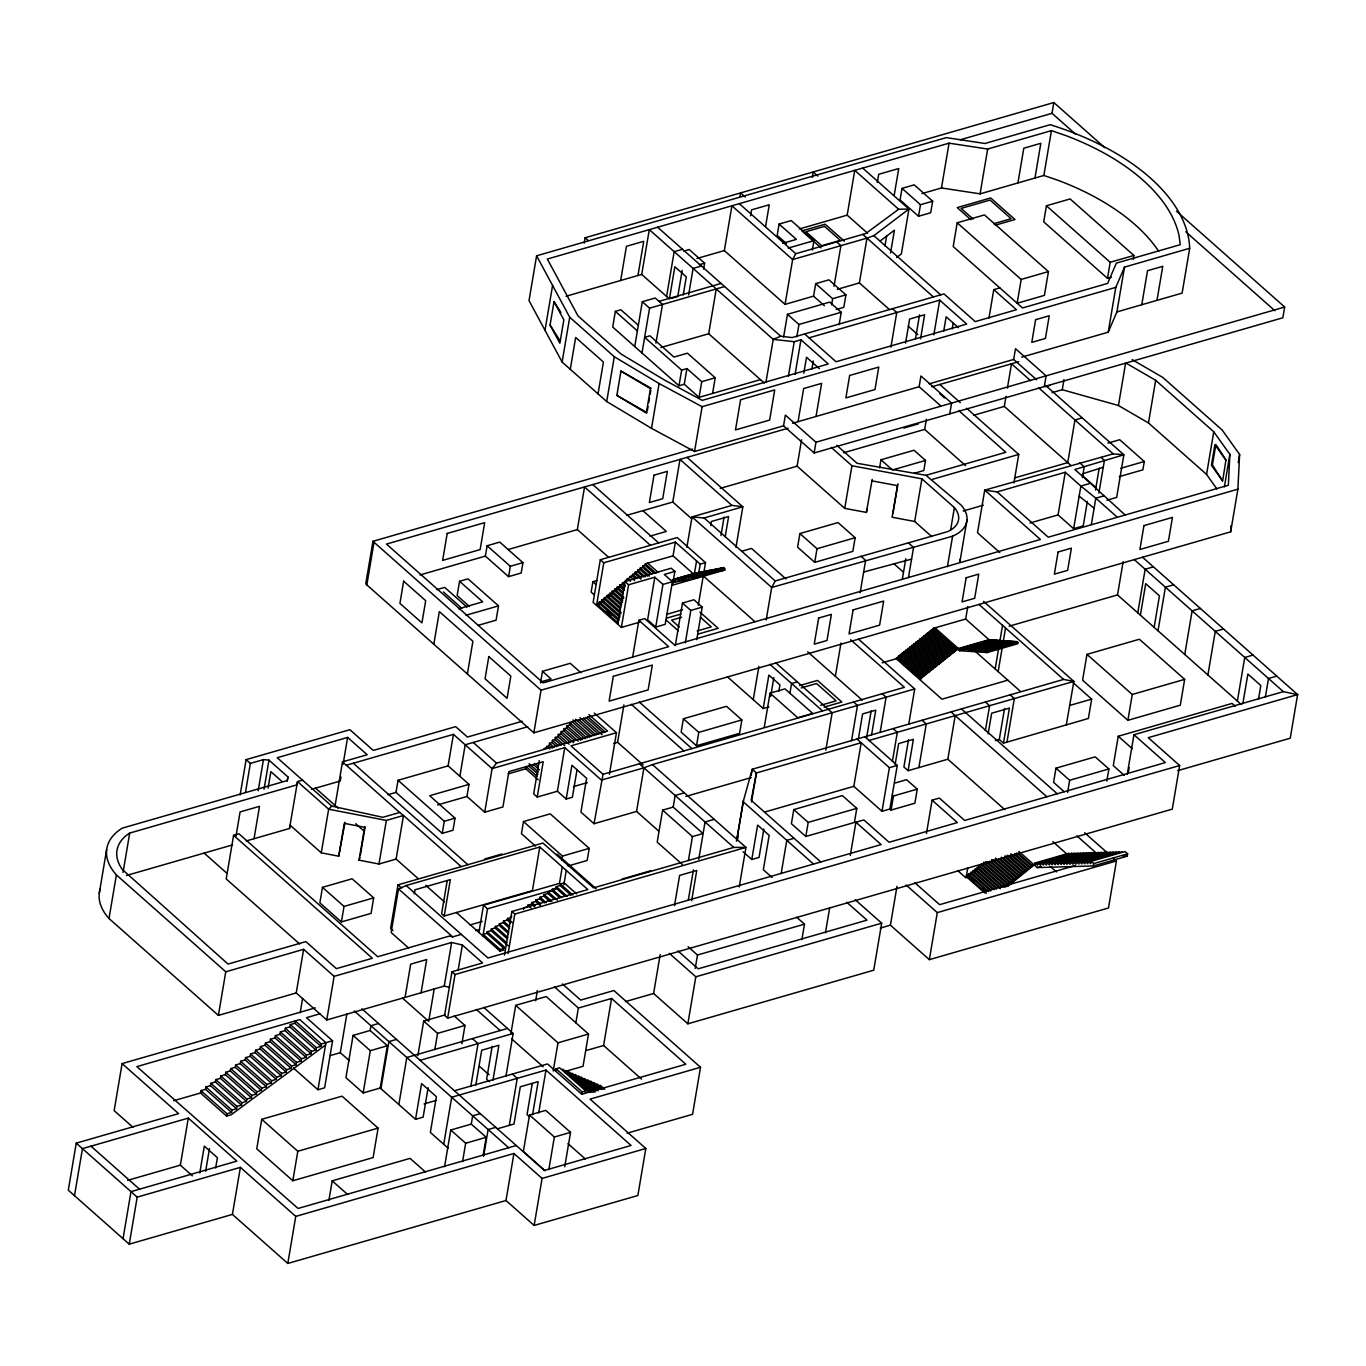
<?xml version="1.0" encoding="UTF-8"?>
<svg xmlns="http://www.w3.org/2000/svg" width="1366" height="1366" viewBox="0 0 1366 1366"><rect width="100%" height="100%" fill="white"/><g stroke="black" fill="none" stroke-linecap="round" stroke-linejoin="round"><path stroke-width="1.5" d="M1216.901 488.926L1206.554 474.412L1148.465 422.948L1118.447 405.514L1125.652 362.878L1155.67 380.311L1213.759 431.776L1229.878 454.366L1228.341 485.254L1048.251 537.197L997.129 491.914L984.715 490.138L977.51 532.774L999.775 552.513M692.63 449.09L372.952 541.295L365.746 583.931L533.833 732.825L1230.681 531.818L1230.988 525.688M1230.681 531.818L1237.886 489.182L1239.611 454.451L1222.211 430.068L1162.79 377.426L1132.107 359.599M99.274 893.176L106.65 849.567M449.619 987.362L444.257 986.081L326.747 1019.975L296.234 992.945L218.389 1015.399L109.007 918.515L116.383 874.906A78.477 42.978 9.6 0 1 122.257 828.155L287.202 780.584L287.936 776.947L268.965 760.128L263.45 759.633L250.371 763.406L246.119 759.633L240.143 794.944M132.98 1127.309L114.146 1110.626L122.103 1063.602L178.605 1113.632L76.257 1143.154L68.3 1190.196L129.241 1244.17L232.425 1214.408L287.799 1263.448L505.983 1200.509L534.14 1225.439L637.854 1195.523L645.811 1148.482L590.078 1099.118L700.519 1067.273L692.579 1114.314L627.131 1133.182M123.025 872.533L129.702 833.072L296.866 784.869L297.515 781.625L302.552 780.174M74.498 1195.677L82.455 1148.635L188.303 1118.105L236.847 1161.117L130.999 1191.647L123.042 1238.689M129.241 1244.17L137.198 1197.128L76.257 1143.154M461.298 934.378L452.658 936.871L449.329 936.086L377.733 956.729L238.948 833.789L233.586 835.326L226.21 878.936L299.598 943.94M192.384 1175.819L180.346 1165.147L188.303 1118.105M235.994 836.214L240.092 811.933L259.506 806.333L254.042 838.69M245.453 792.485L250.371 763.406M205.481 1089.317L205.89 1086.977L231.964 1110.08L231.571 1112.419L205.481 1089.317L200.922 1090.649L200.529 1092.988L226.602 1116.09L231.161 1114.776L325.518 1045.058M218.389 1015.399L225.766 971.789L116.383 874.906M258.174 790.794L263.45 759.633M210.842 1083.306L236.933 1106.409L236.54 1108.748L210.449 1085.646L210.842 1083.306L215.418 1081.992L241.492 1105.077L241.902 1102.738L215.811 1079.635L215.418 1081.992M264.048 789.207L268.965 760.128M199.795 1172.899L204.319 1146.108L217.399 1157.702L215.657 1168.015M268.077 788.062L270.861 771.636L281.601 781.164M220.78 1075.964L246.853 1099.067L246.461 1101.423L220.387 1078.32L220.78 1075.964L225.356 1074.649L251.429 1097.752L251.822 1095.395L225.749 1072.293L225.356 1074.649M205.651 1171.208L209.493 1148.55M230.717 1068.622L256.791 1091.724L256.398 1094.081L230.308 1070.978L230.717 1068.622L235.276 1067.307L261.367 1090.409L261.76 1088.053L235.669 1064.951L235.276 1067.307M226.602 1116.09L226.995 1113.734L200.922 1090.649M287.236 781.096L287.936 776.947M240.638 1061.28L266.729 1084.382L266.319 1086.738L240.245 1063.636L240.638 1061.28L245.214 1059.965L271.288 1083.067L271.68 1080.711L245.607 1057.608L245.214 1059.965M250.576 1053.954L276.649 1077.04L276.256 1079.396L250.183 1056.294L250.576 1053.954L255.135 1052.623L281.225 1075.725L281.618 1073.386L255.544 1050.283L255.135 1052.623M246.273 840.944L289.49 828.479L297.515 781.625L328.66 809.201L386.356 820.42L403.482 815.468L461.23 866.625M260.496 1046.612L286.587 1069.715L286.194 1072.054L260.103 1048.951L260.496 1046.612L265.072 1045.297L291.146 1068.4L291.556 1066.043L265.465 1042.941L265.072 1045.297M232.425 1214.408L240.382 1167.367L137.198 1197.128M270.434 1039.27L296.507 1062.372L296.115 1064.729L270.041 1041.626L270.434 1039.27L275.01 1037.955L301.083 1061.058L301.476 1058.701L275.403 1035.599L275.01 1037.955M261.743 1119.317L256.757 1148.806L292.819 1180.753L373.106 1157.6L378.092 1128.111L342.029 1096.164L261.743 1119.317L297.805 1151.265L378.092 1128.111M280.371 1031.928L306.445 1055.03L306.052 1057.386L279.962 1034.284L280.371 1031.928L284.931 1030.613L311.021 1053.715L311.414 1051.359L285.323 1028.257L284.931 1030.613M290.292 1024.585L316.383 1047.688L315.973 1050.044L289.899 1026.942L290.292 1024.585L294.868 1023.271L320.942 1046.373L321.334 1044.017L295.261 1020.914L294.868 1023.271M296.234 992.945L303.611 949.336L225.766 971.789M345.017 822.298L338.734 856.209L321.283 852.811L328.66 809.201L331.836 806.111L382.856 817.312L399.623 812.48L403.482 815.468L396.106 859.077L417.962 878.44M366.822 584.887L374.028 542.251M300.179 1012.838L302.586 998.529M335.114 805.479L342.49 761.869L367.198 754.749L347.63 737.418L277.213 757.72L331.836 806.111M340.954 776.878L340.254 781.028L311.585 789.292M343.054 764.414L347.63 737.418M322.478 887.337L319.849 902.841L341.398 921.93L371.057 913.376L373.686 897.872L352.138 878.782L322.478 887.337L344.027 906.426L373.686 897.872M338.734 856.209L344.3 823.356L364.602 827.301L359.053 860.153L378.98 864.029L396.106 859.077M292.819 1180.753L297.805 1151.265M341.398 921.93L344.027 906.426M326.747 1019.975L334.124 976.366L303.611 949.336M287.799 1263.448L295.756 1216.406L240.382 1167.367M320.412 1013.674L306.496 1017.687L332.57 1040.79L324.613 1087.814L317.954 1089.744L325.911 1042.702L299.837 1019.599L136.822 1066.624L298.078 1208.466L516.263 1145.528M360.3 855.457L365.166 826.72M349.372 1060.699L340.305 1052.674L346.879 1013.811M378.98 864.029L386.356 820.42M380.209 1088.019L387.363 1045.758L370.135 1030.493L353.077 1035.411L345.94 1077.672L363.168 1092.937L380.209 1088.019L415.537 1119.317L423.136 1117.132L428.121 1087.695M468.999 784.374L429.692 795.712L455.032 818.166L452.983 830.272L442.243 833.362L396.003 792.4L398.052 780.293L448.099 765.865L468.999 784.374L466.95 796.48L484.708 812.207L502.927 806.965L508.903 771.619L543.207 761.716L537.231 797.061L557.396 791.238L566.19 799.042L572.388 797.249L577.084 769.451M328.882 1200.492L332.194 1180.839L410.073 1158.368L425.526 1172.062M433.825 644.223L439.34 611.592L472.892 641.32L467.377 673.967M370.135 1030.493L370.937 1025.712L378.536 1023.527M739.262 886.858L745.938 847.398L733.764 847.415L593.527 887.866L542.934 843.044L397.984 884.861L390.608 928.47L392.998 930.587M363.168 1092.937L370.306 1050.676L353.077 1035.411M504.498 955.09L511.874 911.481L587.858 889.573L539.792 846.988L406.163 885.527L398.513 888.907L391.137 932.517L408.656 948.038M477.844 625.44L496.08 620.181L498.505 605.872L468.009 578.86L459.557 581.301L457.132 595.593L469.494 606.555M380.926 1088.651L388.883 1041.609L396.464 1039.424M414.291 893.859L414.974 889.795L450.353 879.602L444.189 916.04L532.416 890.598L539.792 846.988M405.07 997.385L410.688 964.157L426.687 959.547L421.07 992.775M448.099 765.865L453.427 734.362L346.315 765.25M485.374 556.099L487.116 545.751L499.751 542.114L522.939 562.655L521.197 573.003L508.562 576.657L485.374 556.099L420.079 574.932M1021.717 357.141L1108.219 332.194L1116.91 311.909L1182.119 293.109L1189.684 248.288A209.357 114.624 9.6 0 0 1050.164 124.699L984.954 143.498L946.331 137.624L536.599 255.801L529.018 300.622L562.126 362.058L606.709 401.553L651.514 428.343L694.543 451.514L783.538 425.851L814.153 452.966L1282.845 317.783L1284.672 307.026L1176.416 211.132M442.243 833.362L444.291 821.256L398.052 780.293M398.855 1104.531L406.812 1057.489L507.486 1028.461M459.864 776.281L465.191 744.777L527.72 726.746M447.092 881.36L441.611 913.752L444.189 916.04M417.859 1055.628L423.699 1021.085L445.231 1014.87M545 330.282L552.581 285.477M434.251 988.625L428.719 1021.341L402.611 998.205M415.537 1119.317L421.582 1083.58L436.403 1096.71L430.358 1132.431L448.219 1148.26M554.033 301.647L563.834 319.815L559.872 343.225L550.071 325.057L554.033 301.647L560.914 312.455M508.562 576.657L510.321 566.292L487.116 545.751M444.257 986.081L451.634 942.472L462.374 945.033L482.591 962.945L451.941 971.789L444.565 1015.399L447.655 1018.148L1172.284 809.133L1179.661 765.523L1148.243 737.674L1297.615 694.594L1290.238 738.203L1177.697 770.663M434.815 1049.617L437.564 1033.362L423.699 1021.085M447.655 1018.148L455.032 974.521L451.941 971.789M458.156 969.962L462.374 945.033M484.708 812.207L492.084 768.597L496.541 763.133L607.563 731.1L588.9 714.572M562.126 362.058L569.707 317.236L536.599 255.801M584.221 243.114L585.143 237.752L1053.835 102.552L1104.77 147.682M570.288 369.281L575.667 337.47L603.43 362.041L598.035 393.869M478.903 932.432L483.496 905.265L559.479 883.358L562.263 866.898M443.728 1144.281L451.685 1097.24L545.973 1070.056L631.092 1145.459L544.419 1170.457L361.905 1008.791M461.879 1043.744L464.969 1025.456L454.195 1015.911M482.915 935.983L487.508 908.817L483.496 905.265M444.548 1166.752L450.763 1130.024L471.27 1124.116L486.194 1137.315L483.086 1155.687M487.235 931.766L504.31 946.877L504.037 948.431L486.979 933.32L487.235 931.766L491.043 930.673L508.101 945.784M491.043 930.673L491.299 929.102L495.107 928.009L507.52 939.005M495.107 928.009L495.363 926.455L499.171 925.363L508.476 933.61M470.775 1086.551L478.032 1043.607L472.363 1038.587M499.171 925.363L499.427 923.792L503.234 922.699L509.433 928.197M540.509 682.949L542.473 671.321L570.254 663.313L580.857 672.704M533.833 732.825L541.038 690.189L372.952 541.295M462.562 1161.595L465.669 1143.24L450.763 1130.024M475.812 1085.099L481.703 1050.232L498.88 1045.28L492.989 1080.13M503.234 922.699L503.491 921.145L507.298 920.052L510.389 922.801M503.781 950.002L499.973 951.095L500.246 949.541L483.171 934.412L486.979 933.32M471.27 1124.116L472.67 1115.834L480.269 1113.649M568.051 865.993L587.158 860.495L589.207 848.371L550.225 813.846L523.485 821.564L521.436 833.67L535.472 846.1M507.298 920.052L507.554 918.481L511.345 917.389L511.618 915.835M608.69 557.362L577.34 529.581L584.546 486.945L650.404 545.29L677.229 537.555L705.505 562.604L704.139 570.715M539.297 760.64L533.679 793.902L537.231 797.061M638.178 325.108L620.864 309.775L615.349 311.38L612.702 327.037L678.987 385.758L684.281 384.239L699.068 397.352L760.469 379.628M620.659 280.508L626.448 246.307L643.745 241.304L637.956 275.505M492.17 1046.407L486.62 1079.225L489.455 1081.735M508.118 953.536L514.794 914.076L511.874 911.481M552.274 748.209L549.149 745.443L543.685 749.097M606.709 401.553L614.29 356.731L569.707 317.236M549.149 745.443L549.525 743.275L552.086 742.541L556.747 746.673M523.537 909.432L523.81 907.861L527.6 906.768L527.874 905.214L531.664 904.121L534.772 906.87M552.086 742.541L552.445 740.355L555.006 739.621L561.221 745.119M483.632 1156.114L488.123 1129.528L495.721 1127.343M555.006 739.621L555.364 737.435L557.926 736.701L565.695 743.582M557.926 736.701L558.284 734.515L560.845 733.781L570.185 742.045M620.967 371.074L650.438 388.695L646.306 413.027L616.851 395.406L620.967 371.074L651.172 388.268M531.664 904.121L531.937 902.55L535.728 901.458L540.39 905.59M560.845 733.781L561.221 731.595L563.765 730.861L574.659 740.509M510.918 1033.584L515.699 1005.359L546.212 996.565L588.507 1034.028L583.043 1066.283L564.739 1071.559M563.765 730.861L564.141 728.676L566.685 727.941L580.687 740.338M505.898 1076.425L513.155 1033.481L483.684 1007.357M535.728 901.458L535.984 899.904L539.792 898.811L544.453 902.926M683.222 295.005L686.295 276.888L674.855 266.746L669.408 298.966L641.713 274.429L649.294 229.625L773.207 339.383L794.244 341.705L800.954 339.758L828.291 363.988L702.226 400.358L664.832 380.226L621.069 354.05L577.972 315.87L547.339 259.028L949.063 143.157L987.669 149.031L1051.427 130.641L1065.822 135.576A200.102 109.57 9.6 0 1 1179.131 235.942L1180.207 244.702L1116.329 263.126L1107.638 283.411L1022.485 307.965L953.195 246.58L957.207 222.795L984.476 214.923L1048.439 271.578L1044.409 295.38L1017.158 303.235L1021.17 279.449L957.207 222.795M566.685 727.941L567.061 725.773L569.622 725.022L585.16 738.801M557.396 791.238L564.773 747.629L492.084 768.597L453.427 734.362M596.857 580.601L592.895 581.745L591.136 592.093L594.21 594.825M539.792 898.811L540.048 897.24L543.856 896.147L550.054 901.645M569.622 725.022L569.981 722.853L572.542 722.119L589.651 737.264M634.729 346.554L642.31 301.732L655.236 298.01L662.493 304.447L655.953 343.139M650.404 545.29L600.323 559.736L593.117 602.372L621.393 627.421L639.544 622.179M543.856 896.147L544.112 894.593L547.92 893.501L554.118 898.999M547.92 893.501L548.176 891.93L551.984 890.837L559.736 897.718M596.549 605.411L603.772 562.775L600.323 559.736M509.279 1125.379L517.236 1078.337L512.404 1074.052M566.19 799.042L571.91 765.267L586.629 778.313L580.926 812.087L594.039 823.715L636.556 811.438L658.412 830.801M618.798 620.745L599.111 603.294L599.35 601.86L601.672 601.194L619.84 617.295M641.986 352.991L649.567 308.17L642.31 301.732M551.984 890.837L552.24 889.283L556.047 888.19L565.353 896.438M601.672 601.194L601.911 599.742L604.233 599.076L620.881 613.829M535.66 1000.783L537.384 990.555M604.233 599.076L604.472 597.625L606.777 596.959L620.42 609.031M556.047 888.19L556.303 886.619L560.111 885.527L570.971 895.157M561.785 860.119L562.468 856.089L523.485 821.564M606.777 596.959L607.033 595.508L609.338 594.842L621.462 605.582M505.983 1200.509L513.94 1153.467L295.756 1216.406M560.111 885.527L560.367 883.973L564.175 882.88L576.572 893.876M609.338 594.842L609.577 593.407L611.9 592.742L622.503 602.133M611.9 592.742L612.139 591.29L614.461 590.624L623.545 598.667M563.834 884.844L566.275 870.449M614.461 590.624L614.7 589.173L617.022 588.507L623.067 593.886M532.279 1083.562L527.037 1114.571L529.445 1116.722M617.022 588.507L617.261 587.073L619.566 586.39L624.125 590.419M647.399 410.585L648.082 406.522M648.765 402.475L649.448 398.411M650.148 394.364L650.831 390.3M666.591 296.473L674.172 251.668L682.522 249.261M564.721 1166.803L570.544 1132.363L545.7 1110.353L529.53 1115.032L523.349 1151.504L545.085 1170.747M619.566 586.39L619.822 584.955L622.128 584.289L625.167 586.97M622.128 584.289L627.489 578.621L629.811 577.955L630.05 576.503L632.356 575.837L635.395 578.518M532.569 1114.724L538.17 1081.633L520.309 1086.79L514.009 1124.013L497.292 1128.828M617.756 624.194L624.979 581.557L671.235 568.222L674.872 571.432L672.55 585.16L697.889 577.852M651.514 428.343L659.095 383.539L614.29 356.731M538.699 1113L545.973 1070.056M621.393 627.421L628.599 584.785L624.979 581.557M682.18 270.383L677.758 296.559L671.082 298.488M632.356 575.837L632.612 574.386L634.917 573.72L640.978 579.082M634.917 573.72L635.173 572.269L637.478 571.603L643.54 576.981M594.039 823.715L603.038 774.266L904.394 687.337L850.625 639.715M637.478 571.603L637.717 570.168L640.039 569.502L647.604 576.196M553.213 1071.046L557.977 1042.821L515.699 1005.359M640.039 569.502L640.278 568.051L642.601 567.385L650.165 574.096M555.689 1071.149L556.082 1068.793L559.599 1067.785L585.69 1090.888L585.28 1093.244M642.601 567.385L642.84 565.934L645.145 565.268L654.246 573.327M688.618 294.902L693.091 268.419L701.441 266.011M609.424 774.266L616.459 732.722L594.312 713.103M645.145 565.268L645.401 563.817L673.045 555.842L694.252 574.642L696.575 560.914M534.14 1225.439L542.08 1178.414L513.94 1153.467M643.079 764.892L617.586 742.301L623.903 704.924M632.697 656.824L638.878 620.284L644.752 618.593L674.548 644.991L1040.397 539.468L984.715 490.138L1113.205 453.871L1123.877 454.776L1116.654 497.412L1106.921 500.229M678.987 385.758L681.651 370.101L644.65 337.317L649.926 335.797L673.95 357.072L687.44 353.179L715.221 377.784L712.574 393.459M548.876 1169.45L554.357 1137.024L529.53 1115.032M575.854 1022.81L578.364 1008.04L554.476 986.884M684.281 384.239L686.927 368.581L681.651 370.101M703.627 269.085L704.617 263.177L689.198 249.517L683.871 251.054M628.599 584.785L654.826 577.22L647.604 619.857L655.731 627.062L665.208 624.33L672.413 581.694L664.286 574.488L674.872 571.432M691.674 518.773L672.789 502.039L679.995 459.403L731.937 505.403L742.831 506.803L735.967 547.407M655.731 627.062L662.954 584.426L654.826 577.22M764.345 383.061L708.681 333.748L716.262 288.943M699.068 397.352L701.714 381.677L686.927 368.581M578.364 1008.04L611.558 998.461L685.817 1064.251L581.762 1094.251L582.172 1091.895L556.082 1068.793M824.364 305.711L813.573 296.149L785.057 304.379L724.339 250.593L731.92 205.788L792.639 259.574L866.983 238.128L873.847 235.652L908.953 209.049L862.68 168.069M673.045 555.842L675.367 542.131L603.772 562.775M694.543 451.514L702.124 406.692L1115.8 287.372L1124.491 267.104L1189.684 248.288M739.945 196.499L740.56 192.913L745.221 197.046M675.316 579.304L675.077 580.755L672.243 579.901L699.102 572.286L701.936 573.139L702.192 571.688L675.316 579.304L678.151 580.157L678.39 578.706L705.266 571.09M636.556 811.438L643.932 767.829L652.436 764.584L914.708 688.942L908.749 724.236M685.544 578.16L679.687 579.85L679.927 578.399L681.224 579.56L681.48 578.108L709.876 570.203L711.174 571.347M686.876 547.373L692.033 516.911L731.937 505.403M641.525 1079.089L603.601 1045.502L611.558 998.461M686.091 577.203L688.925 578.057L689.164 576.606L716.04 569.007L715.801 570.459L712.967 569.605L686.091 577.203L685.852 578.655L684.554 577.511L684.315 578.962L683.017 577.801L682.761 579.252L681.48 578.108M675.282 645.691L682.488 603.055L693.928 599.759L702.244 607.119L696.745 639.612M750.583 215.794L751.573 209.852L769.263 204.763L765.575 226.517M719.114 568.41L692.255 576.008L691.999 577.459L689.164 576.606M699.392 575.479L693.535 577.169L693.791 575.718L695.089 576.862L695.328 575.41L722.187 567.812L723.485 568.956L723.741 567.522L698.402 574.813L698.163 576.264L695.328 575.41M672.653 579.628L696.028 572.883L695.789 574.335L694.491 573.191M685.305 642.908L690.803 610.431L682.488 603.055M698.538 573.942L700.212 564.124L675.367 542.131M698.863 573.737L699.102 572.286M672.294 582.684L699.46 577.408L698.402 574.813M662.612 810.14L692.46 836.59L703.029 833.533L673.182 807.101L662.612 810.14L657.2 842.139L682.334 864.405M710.73 525.551L711.413 521.471L728.624 516.519L725.175 536.923M698.299 605.24L703.439 574.779M706.563 572.252L706.803 570.8L709.637 571.654M683.41 718.755L681.139 732.142L696.506 745.751L739.604 733.32L741.875 719.916L726.507 706.324L683.41 718.755L698.777 732.364L741.875 719.916M673.182 807.101L675.145 795.49L684.332 792.843M720.958 535.54L724.065 517.168M717.577 568.717L717.338 570.151L716.04 569.007M720.411 569.554L720.65 568.119L721.948 569.263L722.187 567.812M812.326 250.08L813.931 240.672L791.221 220.558L779.098 224.058L777.186 235.362L786.611 243.711M699.46 577.408L724.783 570.1L723.741 567.522M855.218 899.733L881.685 923.177L873.728 970.202L687.849 1023.817L653.597 993.492L660.171 954.629M696.506 745.751L698.777 732.364M674.514 905.658L679.619 875.401L696.745 870.466L691.64 900.706M765.967 382.173L773.207 339.383L780.686 336.207L792.075 337.573L943.974 293.912L975.239 321.608L1016.441 309.723L993.765 289.643L988.95 318.158M688.396 860.58L692.46 836.59M785.057 304.379L792.639 259.574L795.78 253.7L865.788 233.518L898.657 209.254L908.953 209.049L901.372 253.871L896.659 257.44M688.31 900.092L693.433 869.835M783.623 337.026L787.465 314.317L829.76 302.108L841.234 312.268L839.134 324.664M812.275 177.341L813.18 171.962L817.841 176.094M698.743 859.368L705.061 821.99L714.247 819.344M788.387 376.333L794.244 341.705M796.839 336.856L798.939 324.476L787.465 314.317M783.538 425.851L785.348 415.093L815.963 442.225L1284.672 307.026M795.097 374.386L800.954 339.758M695.209 968.511L697.48 955.022L688.054 946.672M687.849 1023.817L695.806 976.792L669.34 953.348M813.573 296.149L815.69 283.667L828.957 279.842L845.913 294.851L843.795 307.333L836.214 309.536M803.823 373.208L806.521 357.277L819.361 368.649M798.051 421.65L803.652 388.542L821.632 383.368L816.031 416.476M766.189 619.959L771.688 587.465L775.222 580.96L947.475 531.681A38.419 21.036 9.6 0 0 954.407 507.623L921.896 478.834L851.94 465.738L831.313 447.45M753.247 699.699L758.881 666.471M811.916 368.991L813.248 361.017M867.188 508.937L866.385 512.421L844.734 508.374L797.112 466.182L801.569 439.784M736.496 841.183L743.172 801.722L752.222 769.246L1063.602 679.431L1073.864 681.395L1066.3 724.834M736.82 840.039L743.497 800.578M751.18 775.478L752.222 769.246L756.423 772.951L861.195 742.728L853.818 786.338L882.009 811.302L889.881 809.031L891.076 810.089L914.878 803.225L917.252 789.138L906.563 779.679L894.679 783.111M834.011 286.382L840.91 245.641L836.692 241.902M768.904 706.871L763.201 708.51L768.853 675.077L779.935 684.895L778.876 691.162M831.587 304.925L832.645 298.693L815.69 283.667M867.547 233.227L847.176 215.162L854.74 170.357L898.657 209.254M751.505 802.03L756.423 772.951L751.163 800.288L820.795 861.963M764.311 727.036L770.031 693.16L784.972 688.857L812.702 713.411L797.761 717.731L770.031 693.16M770.663 696.421L773.839 677.621M799.895 533.56L797.59 547.185L814.717 562.348L852.845 551.352L855.15 537.726L838.024 522.563L799.895 533.56L817.022 548.722L855.15 537.726M814.153 452.966L815.963 442.225M763.85 829.077L759.052 857.421L751.795 859.504L757.618 825.098L769.16 835.326L763.338 869.732L772.097 877.501M789.941 693.262L791.597 683.512L797.283 681.873M889.386 309.501L859.402 282.933L866.983 238.128M877.313 182.481L878.697 174.302L898.743 168.53L894.235 195.099M814.717 562.348L817.022 548.722M884.946 245.88L886.705 235.498M781.164 873.591L786.782 840.363L794.039 838.263M793.783 809.611L791.392 823.698L805.82 836.47L854.399 822.469L856.772 808.382L842.344 795.593L793.783 809.611L808.211 822.383L856.772 808.382M844.734 508.374L851.94 465.738M890.564 253.017L894.423 230.205L880.336 240.877M902.021 188.371L900.074 199.914L918.533 216.255L930.69 212.754L932.654 201.212L914.195 184.854L902.021 188.371L920.479 204.712L932.654 201.212M805.82 836.47L808.211 822.383M835.343 676.324L840.961 643.096M890.905 347.152L896.762 312.524L892.374 308.631M825.815 750.139L832.15 712.762L775.615 662.681M866.385 512.421L872.208 479.312M918.533 216.255L920.479 204.712M879.584 467.872L880.95 459.796L914.042 450.251L925.516 460.427L923.809 470.519L914.076 473.336M860.153 592.69L865.617 560.384L860.939 556.235M801.893 939.569L804.506 924.15L796.651 917.201M905.556 343.088L909.619 319.063L924.611 314.743L920.547 338.768M915.476 338.888L919.54 314.863M921.982 193.596L941.481 187.962L949.063 143.157M851.513 740.748L857.489 705.437L853.596 701.987M892.971 513.445L897.991 483.82M825.457 932.756L829.606 908.219M858.394 738.784L862.595 713.94L875.76 710.149L871.559 734.993M940.559 405.719L919.13 386.732L920.94 375.974L951.573 403.107L949.746 413.864M933.849 334.772L939.706 300.144L809.048 337.829M866.607 737.742L871.167 710.832M850.301 855.457L855.919 822.23L863.875 819.942L889.078 842.276L957.361 822.571L932.09 800.186L926.472 833.414M965.574 465.635L924.662 429.402L926.37 419.242M943.684 331.323L946.143 316.775L958.488 327.72M902.311 579.372L905.795 558.728M931.714 536.548L914.674 521.471L921.896 478.834M880.131 732.5L886.107 697.189L882.197 693.74M908.441 577.681L913.564 547.442L908.475 542.934M1007.835 680.183L941.942 699.187L896.284 658.736L898.23 657.2L921.555 677.86L921.726 676.819L898.401 656.158L898.23 657.2M952.204 328.865L953.263 322.632M900.331 654.621L923.672 675.282L923.484 676.324L900.16 655.646L900.331 654.621L902.106 654.109L925.431 674.77L925.602 673.728L902.277 653.068L902.106 654.109M941.481 187.962L980.088 193.852L987.669 149.031M904.207 651.531L927.548 672.192L927.36 673.233L904.036 652.572L904.207 651.531L905.965 651.019L929.307 671.679L929.478 670.655L906.153 649.977L905.965 651.019M908.083 648.44L931.407 669.101L931.236 670.143L907.912 649.482L908.083 648.44L909.841 647.928L933.183 668.589L933.354 667.564L910.029 646.903L909.841 647.928M882.009 811.302L889.386 767.692L857.011 739.023M911.959 645.35L935.283 666.01L935.112 667.052L911.788 646.391L911.959 645.35L913.717 644.837L937.059 665.515L937.23 664.474L913.905 643.813L913.717 644.837M892.408 761.391L897.325 732.313L893.125 728.607M895.123 764.482L898.657 743.582L913.393 739.33L908.1 770.68L947.833 759.223L1004.71 809.594M915.835 642.259L939.159 662.92L938.988 663.961L915.664 643.301L915.835 642.259L917.593 641.764L940.935 662.425L941.106 661.383L917.781 640.722L917.593 641.764M889.881 809.031L897.257 765.421L864.883 736.752M919.711 639.168L943.035 659.846L942.864 660.871L919.54 640.21L919.711 639.168L921.469 638.673L944.794 659.334L944.982 658.292L921.64 637.632L921.469 638.673M891.076 810.089L893.466 796.002L892.254 794.944M923.587 636.095L946.911 656.756L946.74 657.78L923.416 637.119L923.587 636.095L925.345 635.583L948.67 656.243L948.858 655.202L925.516 634.541L925.345 635.583M908.51 739.791L903.899 766.975L908.1 770.68M896.455 657.712L919.796 678.373L919.608 679.397L958.369 648.526M927.463 633.004L950.787 653.665L950.616 654.707L927.292 634.029L927.463 633.004L929.222 632.492L952.546 653.153L952.734 652.111L929.392 631.451L929.222 632.492M931.339 629.914L954.663 650.575L954.493 651.616L931.168 630.955L931.339 629.914L933.098 629.402L956.422 650.062L956.61 649.038L933.268 628.36L933.098 629.402M950.616 529.957L954.407 507.623M934.856 628.889L935.044 627.865L959.649 649.653L959.82 648.628L990.452 639.783L991.75 640.927L991.921 639.886L961.271 648.713L961.101 649.755L959.82 648.628M947.423 566.651L952.58 536.189A48.493 26.552 9.6 0 0 961.186 505.164L925.96 475.317L857.045 463.279L836.777 445.316M1113.273 858.121L1116.449 860.939L1108.492 907.98L929.341 959.649L890.41 925.175L896.984 886.329M918.891 767.572L926.268 723.963L922.084 720.258M1017.926 182.942L1023.8 148.211L1040.824 143.293L1034.95 178.024M967.008 519.797L959.803 562.433A48.493 26.552 9.6 0 0 959.735 559.531M990.452 639.783L990.282 640.825L965.677 619.02L967.794 606.538M1075.896 134.449L1052.025 113.31L1053.835 102.552M967.504 649.465L999.195 640.381L999.024 641.405L997.743 640.278L964.02 649.96L964.191 648.918L994.824 640.073L994.653 641.115L993.372 639.988L962.74 648.816L962.552 649.857L961.271 648.713M1070.927 465.447L1004.3 406.419L1006.025 396.277M1007.391 388.149L1011.523 363.783L1030.545 380.653M980.088 193.852L1043.863 175.463L1051.427 130.641M1036.64 379.799L1013.674 359.463L1015.484 348.706L1046.117 375.838L1044.29 386.578M997.743 640.278L997.573 641.32L996.292 640.176L965.642 649.021L965.472 650.045L964.191 648.918M947.833 759.223L955.21 715.613M971.465 649.413L972.746 650.54L972.916 649.516L1003.566 640.671L1003.395 641.713L1002.115 640.569L971.465 649.413L971.294 650.455L965.642 649.021M1133.234 259.438L1133.9 255.442L1070.124 198.941L1046.424 205.771L1043.709 221.821L1107.485 278.322L1111.446 277.178M984.425 647.706L974.197 650.643L974.385 649.601L1005.017 640.774L1006.298 641.9M975.836 649.704L977.117 650.848L1010.84 641.166L1010.669 642.208L1009.389 641.064L975.665 650.745L975.836 649.704L1006.469 640.876L1007.749 642.003M977.117 650.848L977.288 649.806L1007.937 640.961L1009.218 642.105L1009.389 641.064M1013.76 641.371L1013.589 642.396L1012.308 641.269L978.568 650.95L978.756 649.909L981.488 651.138L981.659 650.096L982.939 651.24L983.11 650.199L1013.76 641.371L1015.04 642.498L1015.211 641.457L984.579 650.301L984.391 651.343L1010.96 643.676M929.341 959.649L937.298 912.608L906.153 885.031M1013.931 482.847L1018.746 454.417L966.633 408.263M1008.33 644.957L985.859 651.428L986.03 650.404L1016.663 641.559L1017.943 642.703L1017.772 643.727L987.14 652.572L959.478 650.694L958.198 649.567M987.14 652.572L986.03 650.404M978.893 645.145L993.202 641.013L993.372 639.988M996.292 640.176L996.104 641.217L994.824 640.073M995.165 668.964L998.683 648.201M999.741 641.969L1002.542 625.355M985.381 730.605L989.599 705.693L985.415 701.987M968.972 649.567L1000.646 640.483L1000.475 641.508L999.195 640.381M1002.115 640.569L1001.927 641.61L1000.646 640.483M998.153 671.611L1002.371 646.699M1003.429 640.466L1005.53 628.001M988.164 733.849L991.648 713.223L1009.423 708.1L1003.481 743.172L1088.395 718.465L1091.656 699.119L1072.72 682.334M1005.017 640.774L1004.847 641.815L1003.566 640.671M967.794 867.751L966.052 877.979L957.583 870.466M986.935 891.315L968.443 874.94L968.631 873.83L970.611 873.267L990.64 891.008M970.611 873.267L972.763 871.593L992.792 889.334M972.763 871.593L974.931 869.92L996.497 889.01M1012.308 641.269L1012.121 642.293L1010.84 641.166M974.931 869.92L977.1 868.23L1000.202 888.703M977.1 868.23L979.251 866.556L1002.354 887.029M1003.481 743.172L999.297 739.467L1004.539 708.51M1016.663 641.559L1016.492 642.601L1015.211 641.457M979.251 866.556L981.42 864.883L1006.059 886.705L1004.078 887.285L979.439 865.446M981.42 864.883L983.571 863.21L1008.228 885.031L1008.415 883.922L983.759 862.1L983.571 863.21M1052.127 392.623L1062.27 389.703L1063.977 379.56M1006.964 742.165L1014.34 698.555L1010.157 694.85M1087.353 501.493L1083.221 525.927L1073.642 528.693L1058.069 514.897L1065.275 472.26L997.129 491.914M1107.485 278.322L1110.199 262.272L1046.424 205.771M1008.415 883.922L1010.567 882.248L987.464 861.775M1010.567 882.248L1012.735 880.575L991.17 861.468M1073.642 528.693L1080.865 486.057L1065.275 472.26M1082.401 477.605L1084.228 466.796L1079.669 462.75M1012.735 880.575L1014.887 878.884L993.321 859.795M1108.219 332.194L1115.8 287.372M1014.887 878.884L1017.055 877.211L995.49 858.104M1017.055 877.211L1019.207 875.538L1000.732 859.163M1019.207 875.538L1021.375 873.864L1002.883 857.489M1116.91 311.909L1124.491 267.104M1021.375 873.864L1023.527 872.174L1005.052 855.816M1023.527 872.174L1025.695 870.501L1008.757 855.492M1025.695 870.501L1027.864 868.827L1010.908 853.818M1027.864 868.827L1030.015 867.154L1014.614 853.511M1095.481 490.07L1099.169 468.196M1030.015 867.154L1032.184 865.463L1018.319 853.187M1091.349 524.544L1095.805 498.197L1080.865 486.057L1090.427 483.291L1125.157 515.016M1034.643 865.344L1035.052 862.988L1068.963 853.204M1098.879 493.092L1104.411 460.393L1101.013 457.388M1071.917 853.118L1038.006 862.902L1037.597 865.259L1035.052 862.988M1106.819 781.096L1108.885 768.956L1095.208 756.849L1055.986 768.17L1053.579 782.325L1064.216 791.734M1074.871 853.033L1040.96 862.817L1040.551 865.173L1038.006 862.902M1077.825 852.947L1043.914 862.731L1043.504 865.071L1040.96 862.817M1080.779 852.862L1046.868 862.629L1046.458 864.985L1043.914 862.731M1141.771 304.738L1147.525 270.707L1162.756 266.319L1157.002 300.349M1083.733 852.777L1049.822 862.544L1049.412 864.9L1046.868 862.629M1086.977 654.365L1082.606 680.183L1127.889 720.309L1180.292 705.197L1184.663 679.363L1139.381 639.237L1086.977 654.365L1132.26 694.474L1184.663 679.363M1086.687 852.674L1052.776 862.458L1052.366 864.815L1049.822 862.544M1089.624 852.589L1055.73 862.373L1055.32 864.729L1052.776 862.458M1067.597 792.417L1069.646 780.276L1055.986 768.17M1092.578 852.504L1058.684 862.288L1058.274 864.644L1055.73 862.373M1076.903 835.907L1095.532 852.401L1061.638 862.202L1061.228 864.558L1058.684 862.288M1098.486 852.333L1064.592 862.117L1064.182 864.456L1061.638 862.202M1101.44 852.247L1067.546 862.031L1067.136 864.371L1064.592 862.117M1104.394 852.162L1070.483 861.929L1070.09 864.285L1067.546 862.031M1241.233 704.497L1117.525 594.927L1123.142 561.699M1107.348 852.06L1073.437 861.844L1073.044 864.2L1070.483 861.929M1148.465 422.948L1155.67 380.311M1110.302 851.974L1076.391 861.758L1075.998 864.115L1073.437 861.844M1107.894 443.13L1119.71 439.715L1144.298 461.503L1142.881 469.819L1119.283 476.632M1113.256 851.889L1079.345 861.673L1078.952 864.029L1076.391 861.758M1116.21 851.803L1082.299 861.587L1081.906 863.944L1079.345 861.673M1119.164 851.718L1085.253 861.502L1084.86 863.841L1082.299 861.587M1122.118 851.633L1088.207 861.417L1087.814 863.756L1085.253 861.502M1018.934 851.428L1037.204 867.598L1093.329 865.942L1127.24 856.158L1127.633 853.801L1125.072 851.547L1091.161 861.314L1090.768 863.671L1088.207 861.417M1093.329 865.942L1093.722 863.585L1091.161 861.314M1137.776 612.856L1145.152 569.246L1153.433 566.856M1235.206 706.188L1232.081 703.422L1118.259 736.257L1113.29 765.626L1124.252 775.342M1140.388 615.178L1145.715 583.675L1159.461 595.832L1154.133 627.353M1127.889 720.309L1132.26 694.474M1127.274 774.198L1133.951 734.737L1283.34 691.64L1297.7 694.662M1128.453 771.824L1129.17 767.624M1158.027 630.802L1165.403 587.175L1173.667 584.802M1206.554 474.412L1213.759 431.776M1215.894 444.343L1212.41 464.935L1222.468 480.73M1184.749 654.468L1192.125 610.858L1200.407 608.468M1224.38 486.859L1229.878 454.366M1238.228 462.579L1239.611 454.451M1207.903 674.975L1215.262 631.365L1223.543 628.975M1237.374 701.082L1244.75 657.473L1253.032 655.082M1242.855 703.661L1247.875 674.036L1260.818 685.51L1258.479 699.341M1265.343 697.206L1268.502 678.509L1276.783 676.119M289.49 828.479L290.138 825.235L321.283 852.811M737.213 840.278L738.306 836.351M359.053 860.153L359.941 857.524M598.871 604.745L603.721 600.733M608.587 596.72L613.454 592.707M616.681 590.027L621.547 586.014M901.253 655.68L898.043 658.224L921.384 678.902M907.656 650.575L914.059 645.469M917.252 642.925L925.26 636.556M971.55 873.506L966.291 876.63L984.766 892.988M974.829 870.962L979.763 867.137M1007.681 886.414L1034.147 864.9L1032.184 865.463M129.702 833.072L126.731 835.138A68.146 37.309 9.6 0 0 122.411 869.561L228.02 964.072L305.882 941.618L336.395 968.648L372.372 958.266L233.586 835.326M1083.067 473.643L1103.25 467.24M960.247 139.776L1052.025 113.31M566.053 296.251L641.713 274.429M696.967 258.481L724.339 250.593M799.281 228.976L847.176 215.162M699.307 264.714L704.617 263.177M782.701 243.319L796.378 239.374L779.098 224.058M788.131 248.1L813.931 240.672M659.01 301.357L721.111 283.445M649.567 308.17L724.595 286.536M993.731 223.717L1011.113 218.714L990.06 200.068L961.101 208.417L973.138 219.072M995.319 225.185L1014.989 219.516L990.674 197.968L957.225 207.615L970.902 219.738M837.341 289.302L859.402 282.933M660.888 347.527L708.681 333.748M832.645 298.693L845.913 294.851M798.939 324.476L841.234 312.268M1021.17 279.449L1048.439 271.578M993.765 289.643L999.827 287.902M1110.199 262.272L1133.9 255.442M701.714 381.677L715.221 377.784M792.604 423.221L919.13 386.732M929.187 383.829L1013.674 359.463M788.148 428.207L386.476 544.078L543.173 682.88L668.691 646.681L638.878 620.284M931.868 386.766L1018.78 361.7M1045.69 386.68L1049.754 385.502M903.746 428.087L918.447 423.853M508.169 549.525L577.34 529.581M626.516 515.392L672.789 502.039M720.275 488.345L797.112 466.182M843.59 452.778L924.662 429.402M973.565 415.298L1004.3 406.419M510.321 566.292L522.939 562.655M436.83 589.668L444.701 587.397L466.95 607.102M952.58 536.189L771.688 587.465L692.033 516.911L704.105 517.97L742.831 506.803L687.047 457.371M649.96 536.155L666.335 531.442L642.891 510.679M925.516 460.427L892.425 469.972L880.95 459.796M1082.213 417.894L1074.957 419.977L1067.751 462.613L1014.46 477.98M458.669 608.775L482.744 601.843L459.557 581.301M925.96 475.317L1005.837 452.283L958.625 410.466M932.107 479.415L1018.746 454.417M466.079 615.229L498.505 605.872M741.806 551.232L751.522 548.432L785.962 578.928M700.212 564.124L705.505 562.604M662.954 584.426L672.413 581.694M678.56 579.884L689.847 576.776M599.111 603.294L596.788 603.96L617.995 622.759M672.157 582.531L676.05 581.404M698.982 575.735L704.822 574.062M699.699 575.974L725.022 568.666M963.184 511.004L983.332 505.198M1120.683 468.316L1144.298 461.503M666.898 614.29L682.59 609.765M690.803 610.431L702.244 607.119M666.676 618.149L680.78 614.085M681.668 617.244L671.577 620.164L679.312 627.011M1103.626 495.943L1095.805 498.197L1117.337 517.27M1030.015 522.99L1058.069 514.897M246.119 759.633L349.884 729.7L373.277 750.412L455.681 726.644L467.445 737.059L522.154 721.282M697.138 630.938L711.259 626.874L700.434 617.278M698.043 634.097L718.175 628.292L699.938 612.139M541.107 681.805L551.061 678.936L542.473 671.321M541.038 690.189L1237.886 489.182M933.268 628.36L965.677 619.02M929.392 631.451L931.168 630.955M925.516 634.541L927.292 634.029M921.64 637.632L923.416 637.119M917.781 640.722L919.54 640.21M387.995 794.722L396.003 792.4M913.905 643.813L915.664 643.301M910.029 646.903L911.788 646.391M616.459 732.722L570.971 745.853L603.038 774.266M906.153 649.977L907.912 649.482M126.406 875.504L232.596 844.888M902.277 653.068L904.036 652.572M898.401 656.158L900.16 655.646M799.691 685.544L817.466 680.422L841.849 702.022L824.091 707.144M882.146 662.817L896.284 658.736M1009.15 626.191L1117.525 594.927M801.176 687.952L816.561 683.512L836.129 700.843L820.744 705.283M508.22 773.856L526.388 768.614M613.641 743.445L617.586 742.301M956.61 649.038L989.001 639.681L990.111 641.849M954.663 650.575L956.422 650.062M952.734 652.111L954.493 651.616M959.478 650.694L963.559 649.516M968.682 648.082L974.812 646.323M950.787 653.665L952.546 653.153M948.858 655.202L950.616 654.707M980.634 646.716L996.975 642.003M946.911 656.756L948.67 656.243M944.982 658.292L946.74 657.78M437.479 804.984L466.95 796.48M988.506 646.528L1002.798 642.396M943.035 659.846L944.794 659.334M941.106 661.383L942.864 660.871M990.248 648.099L996.377 646.323M1000.458 645.145L1010.669 642.208M939.159 662.92L940.935 662.425M937.23 664.474L938.988 663.961M935.283 666.01L937.059 665.515M987.311 651.531L1017.943 642.703M933.354 667.564L935.112 667.052M931.407 669.101L933.183 668.589M929.478 670.655L931.236 670.143M927.548 672.192L929.307 671.679M925.602 673.728L927.36 673.233M923.672 675.282L925.431 674.77M921.726 676.819L923.484 676.324M919.796 678.373L921.555 677.86M444.291 821.256L455.032 818.166M573.481 786.611L587.329 782.616M643.932 767.829L601.416 780.088L564.773 747.629M869.066 740.457L1073.864 681.395L983.554 601.381M685.903 796.412L751.249 777.561M484.691 858.992L501.92 854.023M1069.578 705.488L1091.656 699.119M562.468 856.089L589.207 848.371M889.386 767.692L897.257 765.421M995.353 740.594L999.297 739.467M765.165 811.916L853.818 786.338M487.508 908.817L555.484 889.215M893.466 796.002L917.252 789.138M621.974 879.072L650.609 870.808M469.955 924.97L482.164 921.435M514.794 914.076L745.938 847.398L652.436 764.584M475.607 930.605L479.705 929.426M932.09 800.186L939.381 798.086L964.669 820.471L1165.369 762.57L1133.951 734.737M334.124 976.366L451.634 942.472M1069.646 780.276L1108.885 768.956M500.246 949.541L504.037 948.431M122.103 1063.602L315.307 1007.869M455.032 974.521L1179.661 765.523M285.323 1028.257L289.899 1026.942M275.403 1035.599L279.962 1034.284M265.465 1042.941L270.041 1041.626M255.544 1050.283L260.103 1048.951M245.607 1057.608L250.183 1056.294M235.669 1064.951L240.245 1063.636M321.334 1044.017L332.57 1040.79M225.749 1072.293L230.308 1070.978M316.383 1047.688L320.942 1046.373M311.414 1051.359L315.973 1050.044M215.811 1079.635L220.387 1078.32M306.445 1055.03L311.021 1053.715M301.476 1058.701L306.052 1057.386M205.89 1086.977L210.449 1085.646M296.507 1062.372L301.083 1061.058M291.556 1066.043L296.115 1064.729M173.687 1100.723L202.219 1092.51M330.367 1055.542L340.305 1052.674M286.587 1069.715L291.146 1068.4M968.443 874.94L966.479 875.521L986.491 893.244M281.618 1073.386L286.194 1072.054M697.48 955.022L804.506 924.15M276.649 1077.04L281.225 1075.725M370.306 1050.676L387.363 1045.758M271.68 1080.711L276.256 1079.396M437.564 1033.362L464.969 1025.456M266.729 1084.382L271.288 1083.067M261.76 1088.053L266.319 1086.738M256.791 1091.724L261.367 1090.409M1037.204 867.598L1041.199 866.454M251.822 1095.395L256.398 1094.081M246.853 1099.067L251.429 1097.752M241.902 1102.738L246.461 1101.423M236.933 1106.409L241.492 1105.077M1075.401 865.515L939.62 904.668L914.708 882.607M1008.228 885.031L1006.247 885.595L981.608 863.773M231.964 1110.08L236.54 1108.748M695.806 976.792L881.685 923.177M226.995 1113.734L231.571 1112.419M1093.722 863.585L1127.633 853.801M420.079 1060.323L513.155 1033.481M625.423 1001.62L653.597 993.492M880.233 928.112L890.41 925.175M937.298 912.608L1116.449 860.939M557.977 1042.821L588.507 1034.028M127.619 1180.361L180.346 1165.147M586.031 1050.574L603.601 1045.502M454.451 1090.768L547.527 1063.926L581.762 1094.251M424.109 1103.899L436.096 1100.45M565.439 1072.805L568.956 1071.798L591.973 1092.185M577.92 1078.167L581.438 1077.142L596.771 1090.734M587.278 1082.179L590.795 1081.155L599.998 1089.317M582.172 1091.895L585.69 1090.888M465.669 1143.24L486.194 1137.315M554.357 1137.024L570.544 1132.363M542.08 1178.414L645.811 1148.482M863.636 572.047L911.583 559.104M714.333 572.132L724.783 570.1M1123.074 856.277L1127.24 856.158M871.747 480.815L897.445 485.63L892.1 517.236L914.674 521.471M1062.27 389.703L1118.447 405.514M1043.863 175.463L1058.24 180.38A200.102 109.57 9.6 0 1 1158.71 251.327M659.095 383.539L702.124 406.692M616.851 395.406L647.057 412.617M1079.157 496.114L1094.115 508.254M1185.739 231.759L1274.888 310.731M1045.741 385.571L1123.877 454.776L1074.854 469.494L1090.427 483.291M873.847 235.652L940.679 294.851M939.706 300.144L966.701 324.066L836.043 361.751L804.659 333.936M1038.484 387.671L1113.205 453.871M862.766 234.389L933.268 296.849M844.359 241.184L825.166 224.195L801.876 230.905L821.051 247.912M1082.094 475.317L1096.437 488.038M908.339 326.269L917.798 334.67M1142.608 557.277L1297.615 694.594M739.279 203.654L795.78 253.7M939.791 384.478L960.315 402.663M1134.258 559.599L1283.34 691.64M939.74 393.732L944.469 397.916M657.627 227.217L780.686 336.207M585.143 237.752L588.234 240.501M978.978 604.472L1063.602 679.431M1118.259 736.257L1132.363 748.739M991.921 639.886L993.202 641.013M615.349 311.38L637.376 330.896M893.945 563.782L903.336 572.098M984.579 650.301L985.859 651.428M983.11 650.199L984.391 651.343M977.288 649.806L978.568 650.95M974.385 649.601L975.665 650.745M974.743 650.865L1020.317 691.247M972.916 649.516L974.197 650.643M962.74 648.816L964.02 649.96M961.425 708.903L1057.233 793.766M951.026 711.908L1046.834 796.771M1084.672 832.782L1106.921 852.486M858.514 639.151L914.708 688.942M704.105 517.97L775.222 580.96M1052.845 841.644L1066.983 854.16M1050.3 866.437L1056.516 871.935M807.665 651.804L862.219 700.126M1016.594 852.93L1031.996 866.573M702.346 575.069L754.903 621.65M1014.426 854.621L1029.827 868.264M696.028 572.883L697.326 574.044M592.793 484.554L658.668 542.917M1010.72 854.928L1027.676 869.937M692.255 576.008L693.535 577.169M1007.032 855.236L1025.507 871.61M1004.864 856.909L1023.339 873.284M1001.158 857.233L1021.187 874.974M999.007 858.907L1019.019 876.648M995.302 859.214L1016.867 878.321M678.39 578.706L679.687 579.85M991.596 859.538L1014.699 879.994M769.912 664.32L822.554 710.935M989.445 861.212L1012.548 881.685M985.74 861.519L1010.379 883.358M647.706 563.151L658.31 572.542M645.401 563.817L656.004 573.225M642.84 565.934L651.923 573.993M640.278 568.051L649.362 576.093M977.288 867.12L1000.39 887.593M975.119 868.81L996.685 887.9M637.717 570.168L645.298 576.879M972.951 870.484L994.516 889.59M635.173 572.269L641.217 577.647M970.799 872.157L990.828 889.898M632.612 574.386L637.154 578.416M968.631 873.83L988.66 891.571M630.05 576.503L634.592 580.533M969.809 877.416L974.419 881.514M982.12 888.327L985.21 891.059M627.489 578.621L630.529 581.301M666.181 620.079L678.356 630.853M622.384 582.838L625.406 585.519M727.344 676.751L763.201 708.51M619.822 584.955L624.364 588.985M617.261 587.073L623.323 592.434M614.7 589.173L623.784 597.232M612.139 591.29L622.742 600.681M609.577 593.407L621.701 604.131M592.895 581.745L595.969 584.46M607.033 595.508L620.659 607.597M604.472 597.625L621.137 612.395M855.919 822.23L881.138 844.564L487.952 957.976L406.163 885.527M601.911 599.742L620.096 615.844M599.35 601.86L619.054 619.293M606.436 611.456L610.978 615.485M639.305 702.039L691.896 748.619M743.172 801.722L813.538 864.063M631.331 704.344L683.922 750.924M846.732 902.226L866.966 920.138L698.146 968.836L677.895 950.907M743.07 851.786L751.795 859.504M587.892 716.689L605.001 731.852M639.356 763.782L733.764 847.415M585.98 717.491L603.072 732.654M443.369 591.922L461.845 608.28M583.419 718.226L602.082 734.754M579.935 717.662L598.598 734.191M578.945 719.762L596.054 734.925M575.462 719.199L594.125 735.728M572.9 719.933L591.563 736.462M569.981 722.853L587.09 737.999M567.061 725.773L582.616 739.535M564.141 728.676L578.142 741.089M561.221 731.595L573.652 742.626M558.284 734.515L569.178 744.163M555.364 737.435L564.704 745.699M552.445 740.355L558.66 745.87M549.525 743.275L554.186 747.407M546.605 746.195L549.713 748.944M535.096 763.526L538.204 766.275M533.167 764.328L539.399 769.843M529.069 763.696L538.392 771.961M528.693 765.865L538.033 774.129M537.026 776.247L526.149 766.599L525.773 768.785L538.221 779.815M473.217 742.455L496.541 763.133M556.952 854.04L596.139 888.754M560.367 883.973L572.781 894.969M556.303 886.619L567.163 896.25M552.24 889.283L561.546 897.53M548.176 891.93L557.482 900.177M544.112 894.593L551.881 901.458M540.048 897.24L546.263 902.738M535.984 899.904L540.646 904.019M531.937 902.55L535.028 905.299M527.874 905.214L530.964 907.963M700.519 1067.273L613.88 990.521L580.687 1000.1L562.468 983.947M353.333 763.235L467.872 864.695M342.49 761.869L399.623 812.48M507.554 918.481L512.216 922.613M503.491 921.145L509.689 926.643M499.427 923.792L508.733 932.039M495.363 926.455L507.776 937.452M491.299 929.102L506.82 942.847M425.765 885.339L444.479 901.936M456.432 912.522L499.973 951.095M315.546 788.148L338.29 808.296M355.741 823.749L363.68 830.784M397.984 884.861L401.57 888.02M398.513 888.907L452.658 936.871M600.152 1085.167L604.762 1089.248M597.027 1083.836L603.174 1089.265M593.92 1082.504L601.586 1089.3M587.67 1079.823L598.41 1089.334M584.563 1078.491L598.359 1090.717M578.313 1075.81L595.2 1090.751M575.206 1074.479L595.149 1092.134M572.081 1073.13L593.561 1092.168M565.848 1070.466L590.385 1092.202M562.724 1069.117L588.797 1092.219M511.806 1039.014L543.139 1066.761M476.375 1009.474L500.178 1030.562M567.966 1143.615L585.314 1158.983M479.534 1066.351L489.062 1074.786M204.132 853.084L226.995 873.352M354.306 1010.994L508.664 1147.73M293.417 1068.007L317.954 1089.744M332.194 1180.839L347.664 1194.533M90.976 1146.176L139.52 1189.188M1226.105 460.376L1214.92 444.684L1211.437 465.277L1222.621 480.969L1225.951 460.137L1217.021 446.101M550.071 325.057L560.384 341.261M109.007 918.515A78.477 42.978 9.6 0 1 100.162 889.112M403.67 581.182L399.914 603.379L421.94 622.879L425.697 600.699L403.67 581.182M447.194 533.457L442.652 560.401L480.132 549.593L484.691 522.649L447.194 533.457M488.806 656.585L485.05 678.782L507.076 698.299L510.833 676.102L488.806 656.585M613.317 676.324L609.116 701.151L648.133 689.898L652.333 665.071L613.317 676.324M653.99 475.197L649.362 502.551L662.715 498.71L667.342 471.338L653.99 475.197M740.594 399.743L735.489 429.914L769.639 420.079L774.727 389.908L740.594 399.743M849.652 375.462L845.861 397.933L874.974 389.532L878.765 367.078L849.652 375.462M818.661 618.03L814.238 644.171L826.976 640.5L831.399 614.359L818.661 618.03M853.101 609.885L849.037 633.961L879.602 625.15L883.665 601.074L853.101 609.885M966.155 577.75L962.057 601.911L974.675 598.274L978.756 574.113L966.155 577.75M1035.616 319.678L1031.791 342.371L1045.4 338.444L1049.242 315.751L1035.616 319.678M1058.087 552.001L1054.347 574.164L1067.649 570.339L1071.405 548.159L1058.087 552.001M1143.94 525.62L1139.91 549.491L1168.391 541.278L1172.438 517.407L1143.94 525.62M824.535 226.363L805.889 231.742L821.7 245.743L840.329 240.365L824.535 226.363"/></g></svg>
